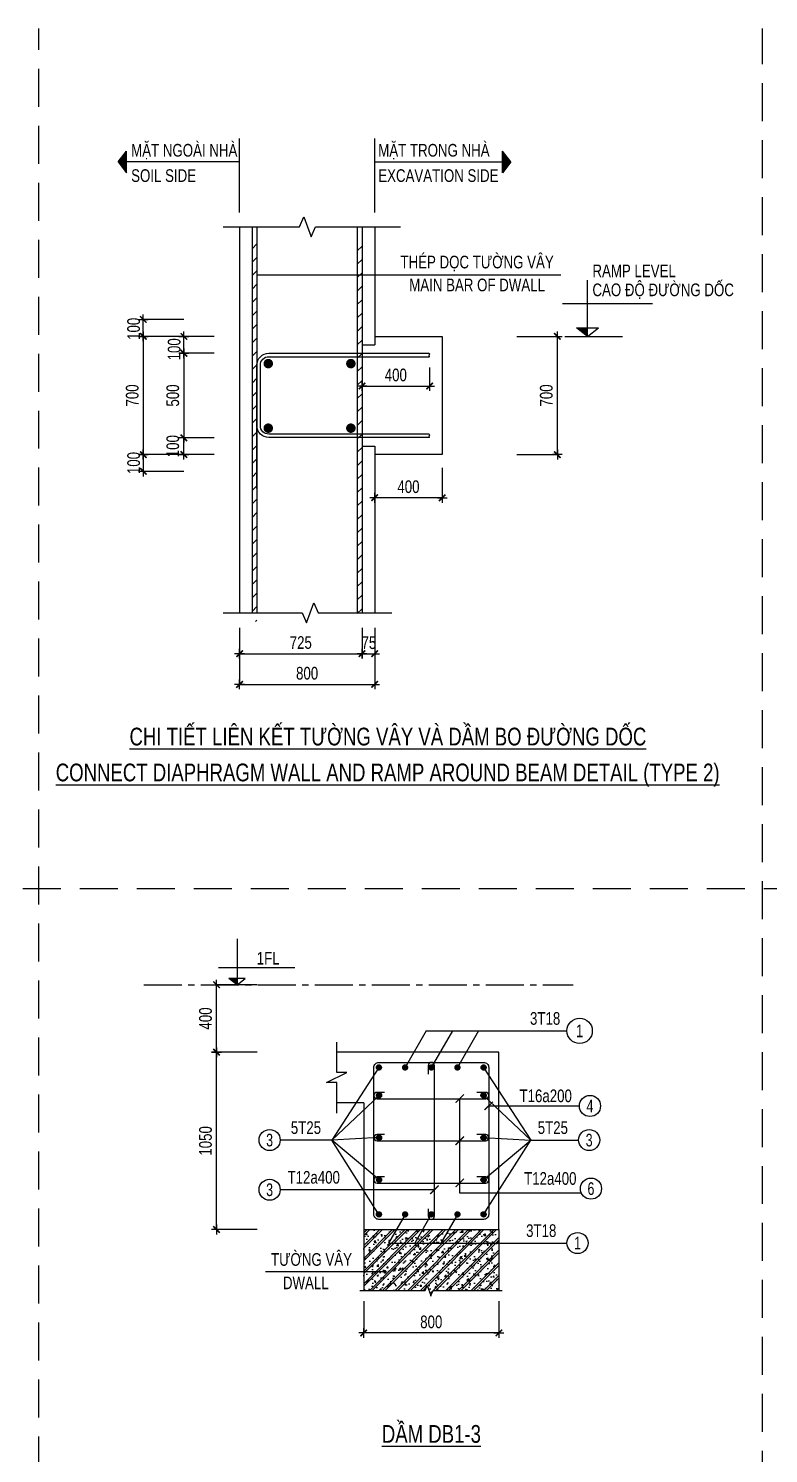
# Model space of a CAD drawing. Header units: millimetres. Extents: x 4107542 to 4204956, y -64070 to 3933.
# Drawn here: x 4158693 to 4176216, y -29824 to 3933 of the extents above; entities that cross this region are included whole.
import ezdxf
from ezdxf.enums import TextEntityAlignment as Align

# ---------------------------------------------------------------- set-up
doc = ezdxf.new("R2010")
doc.units = ezdxf.units.MM
doc.header["$LTSCALE"] = 1200
doc.linetypes.add('CENTER2', pattern=[1.125, 0.75, -0.125, 0.125, -0.125])
doc.linetypes.add('HIDDEN', pattern=[0.375, 0.25, -0.125])
for name, color, linetype in [('CDC.01.AXIS', 160, 'CENTER2'), ('CDC.02.DIM', 1, 'Continuous'), ('CDC.03.BORDER', 3, 'Continuous'), ('CDC.04.HIDDEN', 8, 'HIDDEN'), ('CDC.05.STEEL', 4, 'Continuous'), ('CDC.06.TEXT', 2, 'Continuous'), ('CDC.10.HATCH', 251, 'Continuous'), ('CDC.11.NOTE', 8, 'Continuous'), ('CDC.14.STEELNUM', 2, 'Continuous')]:
    doc.layers.add(name, color=color, linetype=linetype)
doc.styles.add('1', font='arial.ttf', dxfattribs={"width": 0.75})
doc.styles.add('Arial', font='arial.ttf', dxfattribs={"height": 480})
doc.styles.add('SMTEXT', font='arial.ttf', dxfattribs={"width": 0.75})
doc.dimstyles.new('120X4', dxfattribs={"dimscale": 120, "dimtxt": 2.5, "dimasz": 0.008, "dimexe": 0, "dimexo": 0, "dimgap": 0.9, "dimtad": 1, "dimdec": 0, "dimlfac": 0.25, "dimzin": 13, "dimdsep": 46, "dimtxsty": '1', "dimblk1": 'CHEO', "dimblk2": 'CHEO', "dimsah": 1, "dimcen": 0, "dimclrd": 256, "dimclre": 256, "dimclrt": 3, "dimadec": 0, "dimazin": 0, "dimtfac": 1, "dimtdec": 0, "dimtix": 1, "dimtmove": 2, "dimatfit": 3, "dimldrblk": 'CHEO', "dimfxl": 8, "dimfxlon": 1, "dimtolj": 1, "dimtzin": 13, "dimarcsym": 0})
doc.dimstyles.new('BSV1-100', dxfattribs={"dimtxt": 300, "dimasz": 250, "dimexe": 200, "dimexo": 0, "dimgap": 108, "dimtad": 1, "dimdec": 0, "dimdsep": 46, "dimtxsty": 'SMTEXT', "dimblk": 'ARCHTICK', "dimcen": 100, "dimdle": 250, "dimclrd": 256, "dimclre": 256, "dimclrt": 2, "dimadec": 0, "dimazin": 0, "dimtfac": 1, "dimtdec": 0, "dimtix": 1, "dimtmove": 2, "dimatfit": 3, "dimfxl": 720, "dimfxlon": 1, "dimtolj": 1, "dimtzin": 0, "dimarcsym": 0})

# ---------------------------------------------------------------- blocks, each defined once
blk = doc.blocks.new('CHEO')
at = {"layer": 'CDC.02.DIM'}
for points in [[(0, 120.96), (0, -120.96)], [(-120.96, 0), (120.96, 0)]]:
    blk.add_lwpolyline(points, dxfattribs=at)
at = {"layer": 'CDC.02.DIM', "const_width": 40}
blk.add_lwpolyline([(80.48, 80.35), (-80.4, -80.52)], dxfattribs=at)
blk = doc.blocks.new('*D91')
at = {"layer": 'CDC.02.DIM', "lineweight": -2, "transparency": 16777216}
for p, q in [((4166591, -10264), (4166591, -10877)), ((4166891, -10264), (4166891, -10877)), ((4166592, -10877), (4166890, -10877))]:
    blk.add_line(p, q, dxfattribs=at)
at = {"layer": 'Defpoints', "color": 0, "transparency": 16777216}
for p in [(4166591, -10264), (4166891, -10264), (4166891, -10877)]:
    blk.add_point(p, dxfattribs=at)
at = {"layer": 'CDC.02.DIM', "lineweight": -2, "transparency": 16777216, "xscale": 0.96, "yscale": 0.96, "zscale": 0.96, "rotation": 180}
blk.add_blockref('CHEO', (4166591, -10877), dxfattribs=at)
at = {"layer": 'CDC.02.DIM', "lineweight": -2, "transparency": 16777216, "xscale": 0.96, "yscale": 0.96, "zscale": 0.96}
blk.add_blockref('CHEO', (4166891, -10877), dxfattribs=at)
at = {"layer": 'CDC.02.DIM', "color": 3, "transparency": 16777216, "insert": (4166754, -10618), "char_height": 300, "attachment_point": 5, "style": '1'}
blk.add_mtext('\\A1;75', dxfattribs=at)
blk = doc.blocks.new('*D92')
at = {"layer": 'CDC.02.DIM', "lineweight": -2, "transparency": 16777216}
for p, q in [((4170257, -3360), (4171217, -3360)), ((4171217, -6159), (4171217, -3361)), ((4170257, -6160), (4171217, -6160))]:
    blk.add_line(p, q, dxfattribs=at)
at = {"layer": 'Defpoints', "color": 0, "transparency": 16777216}
for p in [(4170219, -3360), (4171217, -3360), (4170219, -6160)]:
    blk.add_point(p, dxfattribs=at)
at = {"layer": 'CDC.02.DIM', "lineweight": -2, "transparency": 16777216, "xscale": 0.96, "yscale": 0.96, "zscale": 0.96}
for p, rotation in [((4171217, -3360), 90), ((4171217, -6160), 270)]:
    blk.add_blockref('CHEO', p, dxfattribs=dict(at, rotation=rotation))
at = {"layer": 'CDC.02.DIM', "color": 3, "transparency": 16777216, "insert": (4170956, -4760), "char_height": 300, "attachment_point": 5, "rotation": 90, "style": '1'}
blk.add_mtext('\\A1;700', dxfattribs=at)
blk = doc.blocks.new('*D93')
at = {"layer": 'CDC.02.DIM', "lineweight": -2, "transparency": 16777216}
for p, q in [((4163691, -10264), (4163691, -10877)), ((4166591, -10264), (4166591, -10877)), ((4163692, -10877), (4166590, -10877))]:
    blk.add_line(p, q, dxfattribs=at)
at = {"layer": 'Defpoints', "color": 0, "transparency": 16777216}
for p in [(4163691, -10264), (4166591, -10264), (4166591, -10877)]:
    blk.add_point(p, dxfattribs=at)
at = {"layer": 'CDC.02.DIM', "lineweight": -2, "transparency": 16777216, "xscale": 0.96, "yscale": 0.96, "zscale": 0.96, "rotation": 180}
blk.add_blockref('CHEO', (4163691, -10877), dxfattribs=at)
at = {"layer": 'CDC.02.DIM', "lineweight": -2, "transparency": 16777216, "xscale": 0.96, "yscale": 0.96, "zscale": 0.96}
blk.add_blockref('CHEO', (4166591, -10877), dxfattribs=at)
at = {"layer": 'CDC.02.DIM', "color": 3, "transparency": 16777216, "insert": (4165141, -10615), "char_height": 300, "attachment_point": 5, "style": '1'}
blk.add_mtext('\\A1;725', dxfattribs=at)
blk = doc.blocks.new('*D94')
at = {"layer": 'CDC.02.DIM', "lineweight": -2, "transparency": 16777216}
for p, q in [((4163090, -3360), (4162372, -3360)), ((4162372, -3759), (4162372, -3361)), ((4163090, -3760), (4162372, -3760))]:
    blk.add_line(p, q, dxfattribs=at)
at = {"layer": 'Defpoints', "color": 0, "transparency": 16777216}
for p in [(4162372, -3360), (4163090, -3360), (4163090, -3760)]:
    blk.add_point(p, dxfattribs=at)
at = {"layer": 'CDC.02.DIM', "lineweight": -2, "transparency": 16777216, "xscale": 0.96, "yscale": 0.96, "zscale": 0.96}
for p, rotation in [((4162372, -3360), 90), ((4162372, -3760), 270)]:
    blk.add_blockref('CHEO', p, dxfattribs=dict(at, rotation=rotation))
at = {"layer": 'CDC.02.DIM', "color": 3, "transparency": 16777216, "insert": (4162144, -3667), "char_height": 300, "attachment_point": 5, "rotation": 90, "style": '1'}
blk.add_mtext('\\A1;100', dxfattribs=at)
blk = doc.blocks.new('*D55')
at = {"layer": 'CDC.02.DIM', "lineweight": -2, "transparency": 16777216}
for p, q in [((4163691, -10644), (4163691, -11604)), ((4166891, -10644), (4166891, -11604)), ((4163692, -11604), (4166890, -11604))]:
    blk.add_line(p, q, dxfattribs=at)
at = {"layer": 'Defpoints', "color": 0, "transparency": 16777216}
for p in [(4163691, -10264), (4166891, -10264), (4166891, -11604)]:
    blk.add_point(p, dxfattribs=at)
at = {"layer": 'CDC.02.DIM', "lineweight": -2, "transparency": 16777216, "xscale": 0.96, "yscale": 0.96, "zscale": 0.96, "rotation": 180}
blk.add_blockref('CHEO', (4163691, -11604), dxfattribs=at)
at = {"layer": 'CDC.02.DIM', "lineweight": -2, "transparency": 16777216, "xscale": 0.96, "yscale": 0.96, "zscale": 0.96}
blk.add_blockref('CHEO', (4166891, -11604), dxfattribs=at)
at = {"layer": 'CDC.02.DIM', "color": 3, "transparency": 16777216, "insert": (4165291, -11342), "char_height": 300, "attachment_point": 5, "style": '1'}
blk.add_mtext('\\A1;800', dxfattribs=at)
blk = doc.blocks.new('*D56')
at = {"layer": 'CDC.02.DIM', "lineweight": -2, "transparency": 16777216}
for p, q in [((4163090, -3761), (4162372, -3761)), ((4162372, -3762), (4162372, -5760)), ((4163090, -5761), (4162372, -5761))]:
    blk.add_line(p, q, dxfattribs=at)
at = {"layer": 'Defpoints', "color": 0, "transparency": 16777216}
for p in [(4163090, -3761), (4162372, -5761), (4163090, -5761)]:
    blk.add_point(p, dxfattribs=at)
at = {"layer": 'CDC.02.DIM', "lineweight": -2, "transparency": 16777216, "xscale": 0.96, "yscale": 0.96, "zscale": 0.96}
for p, rotation in [((4162372, -3761), 90), ((4162372, -5761), 270)]:
    blk.add_blockref('CHEO', p, dxfattribs=dict(at, rotation=rotation))
at = {"layer": 'CDC.02.DIM', "color": 3, "transparency": 16777216, "insert": (4162111, -4761), "char_height": 300, "attachment_point": 5, "rotation": 90, "style": '1'}
blk.add_mtext('\\A1;500', dxfattribs=at)
blk = doc.blocks.new('*D57')
at = {"layer": 'CDC.02.DIM', "lineweight": -2, "transparency": 16777216}
for p, q in [((4162372, -5760), (4162372, -5759)), ((4163090, -5761), (4162372, -5761)), ((4162372, -6161), (4162372, -5761)), ((4163090, -6161), (4162372, -6161)), ((4162372, -6162), (4162372, -6163))]:
    blk.add_line(p, q, dxfattribs=at)
at = {"layer": 'Defpoints', "color": 0, "transparency": 16777216}
for p in [(4162372, -5761), (4163090, -5761), (4163090, -6161)]:
    blk.add_point(p, dxfattribs=at)
at = {"layer": 'CDC.02.DIM', "lineweight": -2, "transparency": 16777216, "xscale": 0.96, "yscale": 0.96, "zscale": 0.96}
for p, rotation in [((4162372, -5761), 270), ((4162372, -6161), 90)]:
    blk.add_blockref('CHEO', p, dxfattribs=dict(at, rotation=rotation))
at = {"layer": 'CDC.02.DIM', "color": 3, "transparency": 16777216, "insert": (4162111, -5961), "char_height": 300, "attachment_point": 5, "rotation": 90, "style": '1'}
blk.add_mtext('\\A1;100', dxfattribs=at)
blk = doc.blocks.new('*D58')
at = {"layer": 'CDC.02.DIM', "lineweight": -2, "transparency": 16777216}
for p, q in [((4166591, -4101), (4166591, -4537)), ((4168191, -4101), (4168191, -4537)), ((4166592, -4537), (4168190, -4537))]:
    blk.add_line(p, q, dxfattribs=at)
at = {"layer": 'Defpoints', "color": 0, "transparency": 16777216}
for p in [(4166591, -4101), (4168191, -4101), (4168191, -4537)]:
    blk.add_point(p, dxfattribs=at)
at = {"layer": 'CDC.02.DIM', "lineweight": -2, "transparency": 16777216, "xscale": 0.96, "yscale": 0.96, "zscale": 0.96, "rotation": 180}
blk.add_blockref('CHEO', (4166591, -4537), dxfattribs=at)
at = {"layer": 'CDC.02.DIM', "lineweight": -2, "transparency": 16777216, "xscale": 0.96, "yscale": 0.96, "zscale": 0.96}
blk.add_blockref('CHEO', (4168191, -4537), dxfattribs=at)
at = {"layer": 'CDC.02.DIM', "color": 3, "transparency": 16777216, "insert": (4167391, -4276), "char_height": 300, "attachment_point": 5, "style": '1'}
blk.add_mtext('\\A1;400', dxfattribs=at)
blk = doc.blocks.new('*D60')
at = {"layer": 'CDC.02.DIM', "lineweight": -2, "transparency": 16777216}
for p, q in [((4162372, -2960), (4161412, -2960)), ((4161412, -3359), (4161412, -2961)), ((4162372, -3360), (4161412, -3360))]:
    blk.add_line(p, q, dxfattribs=at)
at = {"layer": 'Defpoints', "color": 0, "transparency": 16777216}
for p in [(4161412, -2960), (4162372, -2960), (4162372, -3360)]:
    blk.add_point(p, dxfattribs=at)
at = {"layer": 'CDC.02.DIM', "lineweight": -2, "transparency": 16777216, "xscale": 0.96, "yscale": 0.96, "zscale": 0.96}
for p, rotation in [((4161412, -2960), 90), ((4161412, -3360), 270)]:
    blk.add_blockref('CHEO', p, dxfattribs=dict(at, rotation=rotation))
at = {"layer": 'CDC.02.DIM', "color": 3, "transparency": 16777216, "insert": (4161184, -3181), "char_height": 300, "attachment_point": 5, "rotation": 90, "style": '1'}
blk.add_mtext('\\A1;100', dxfattribs=at)
blk = doc.blocks.new('*D61')
at = {"layer": 'CDC.02.DIM', "lineweight": -2, "transparency": 16777216}
for p, q in [((4162372, -3360), (4161412, -3360)), ((4161412, -3361), (4161412, -6159)), ((4162372, -6160), (4161412, -6160))]:
    blk.add_line(p, q, dxfattribs=at)
at = {"layer": 'Defpoints', "color": 0, "transparency": 16777216}
for p in [(4162372, -3360), (4161412, -6160), (4167311, -6160)]:
    blk.add_point(p, dxfattribs=at)
at = {"layer": 'CDC.02.DIM', "lineweight": -2, "transparency": 16777216, "xscale": 0.96, "yscale": 0.96, "zscale": 0.96}
for p, rotation in [((4161412, -3360), 90), ((4161412, -6160), 270)]:
    blk.add_blockref('CHEO', p, dxfattribs=dict(at, rotation=rotation))
at = {"layer": 'CDC.02.DIM', "color": 3, "transparency": 16777216, "insert": (4161151, -4760), "char_height": 300, "attachment_point": 5, "rotation": 90, "style": '1'}
blk.add_mtext('\\A1;700', dxfattribs=at)
blk = doc.blocks.new('*D63')
at = {"layer": 'CDC.02.DIM', "lineweight": -2, "transparency": 16777216}
for p, q in [((4166891, -6477), (4166891, -7184)), ((4168491, -6477), (4168491, -7184)), ((4168490, -7184), (4166892, -7184))]:
    blk.add_line(p, q, dxfattribs=at)
at = {"layer": 'Defpoints', "color": 0, "transparency": 16777216}
for p in [(4166891, -6477), (4168491, -6477), (4166891, -7184)]:
    blk.add_point(p, dxfattribs=at)
at = {"layer": 'CDC.02.DIM', "lineweight": -2, "transparency": 16777216, "xscale": 0.96, "yscale": 0.96, "zscale": 0.96, "rotation": 180}
blk.add_blockref('CHEO', (4166891, -7184), dxfattribs=at)
at = {"layer": 'CDC.02.DIM', "lineweight": -2, "transparency": 16777216, "xscale": 0.96, "yscale": 0.96, "zscale": 0.96}
blk.add_blockref('CHEO', (4168491, -7184), dxfattribs=at)
at = {"layer": 'CDC.02.DIM', "color": 3, "transparency": 16777216, "insert": (4167691, -6923), "char_height": 300, "attachment_point": 5, "style": '1'}
blk.add_mtext('\\A1;400', dxfattribs=at)
blk = doc.blocks.new('*D64')
at = {"layer": 'CDC.02.DIM', "lineweight": -2, "transparency": 16777216}
for p, q in [((4162372, -6160), (4161412, -6160)), ((4161412, -6161), (4161412, -6559)), ((4162372, -6560), (4161412, -6560))]:
    blk.add_line(p, q, dxfattribs=at)
at = {"layer": 'Defpoints', "color": 0, "transparency": 16777216}
for p in [(4162372, -6160), (4161412, -6560), (4162372, -6560)]:
    blk.add_point(p, dxfattribs=at)
at = {"layer": 'CDC.02.DIM', "lineweight": -2, "transparency": 16777216, "xscale": 0.96, "yscale": 0.96, "zscale": 0.96}
for p, rotation in [((4161412, -6160), 90), ((4161412, -6560), 270)]:
    blk.add_blockref('CHEO', p, dxfattribs=dict(at, rotation=rotation))
at = {"layer": 'CDC.02.DIM', "color": 3, "transparency": 16777216, "insert": (4161184, -6360), "char_height": 300, "attachment_point": 5, "rotation": 90, "style": '1'}
blk.add_mtext('\\A1;100', dxfattribs=at)
blk = doc.blocks.new('_ArchTick')
at = {"color": 0, "linetype": 'ByBlock', "const_width": 0.15}
blk.add_lwpolyline([(-0.5, -0.5), (0.5, 0.5)], dxfattribs=at)
blk = doc.blocks.new('*D30')
at = {"layer": 'CDC.02.DIM', "lineweight": -2, "transparency": 16777216}
for p, q in [((4166631, -26212), (4166631, -26969)), ((4169831, -26212), (4169831, -26969)), ((4169830, -26969), (4166632, -26969))]:
    blk.add_line(p, q, dxfattribs=at)
at = {"layer": 'Defpoints', "color": 0, "transparency": 16777216}
for p in [(4166631, -26212), (4169831, -26212), (4166631, -26969)]:
    blk.add_point(p, dxfattribs=at)
at = {"layer": 'CDC.02.DIM', "lineweight": -2, "transparency": 16777216, "xscale": 0.96, "yscale": 0.96, "zscale": 0.96, "rotation": 180}
blk.add_blockref('CHEO', (4166631, -26969), dxfattribs=at)
at = {"layer": 'CDC.02.DIM', "lineweight": -2, "transparency": 16777216, "xscale": 0.96, "yscale": 0.96, "zscale": 0.96}
blk.add_blockref('CHEO', (4169831, -26969), dxfattribs=at)
at = {"layer": 'CDC.02.DIM', "color": 3, "transparency": 16777216, "insert": (4168231, -26708), "char_height": 300, "attachment_point": 5, "style": '1'}
blk.add_mtext('\\A1;800', dxfattribs=at)
blk = doc.blocks.new('*D31')
at = {"layer": 'CDC.02.DIM', "lineweight": -2, "transparency": 16777216}
for p, q in [((4164106, -20319), (4163146, -20319)), ((4163146, -24518), (4163146, -20320)), ((4164106, -24519), (4163146, -24519))]:
    blk.add_line(p, q, dxfattribs=at)
at = {"layer": 'Defpoints', "color": 0, "transparency": 16777216}
for p in [(4163146, -20319), (4165304, -20319), (4165304, -24519)]:
    blk.add_point(p, dxfattribs=at)
at = {"layer": 'CDC.02.DIM', "lineweight": -2, "transparency": 16777216, "xscale": 0.96, "yscale": 0.96, "zscale": 0.96}
for p, rotation in [((4163146, -20319), 90), ((4163146, -24519), 270)]:
    blk.add_blockref('CHEO', p, dxfattribs=dict(at, rotation=rotation))
at = {"layer": 'CDC.02.DIM', "color": 3, "transparency": 16777216, "insert": (4162885, -22419), "char_height": 300, "attachment_point": 5, "rotation": 90, "style": '1'}
blk.add_mtext('\\A1;1050', dxfattribs=at)
blk = doc.blocks.new('*D32')
at = {"layer": 'CDC.02.DIM', "lineweight": -2, "transparency": 16777216}
for p, q in [((4164106, -18719), (4163146, -18719)), ((4163146, -20318), (4163146, -18720)), ((4164106, -20319), (4163146, -20319))]:
    blk.add_line(p, q, dxfattribs=at)
at = {"layer": 'Defpoints', "color": 0, "transparency": 16777216}
for p in [(4163146, -18719), (4165112, -18719), (4165304, -20319)]:
    blk.add_point(p, dxfattribs=at)
at = {"layer": 'CDC.02.DIM', "lineweight": -2, "transparency": 16777216, "xscale": 0.96, "yscale": 0.96, "zscale": 0.96}
for p, rotation in [((4163146, -18719), 90), ((4163146, -20319), 270)]:
    blk.add_blockref('CHEO', p, dxfattribs=dict(at, rotation=rotation))
at = {"layer": 'CDC.02.DIM', "color": 3, "transparency": 16777216, "insert": (4162885, -19519), "char_height": 300, "attachment_point": 5, "rotation": 90, "style": '1'}
blk.add_mtext('\\A1;400', dxfattribs=at)

msp = doc.modelspace()

# ---------------------------------------------------------------- hatches: boundary and pattern name
at = {"layer": 'CDC.02.DIM'}
msp.add_hatch(color=256, dxfattribs=at).paths.add_polyline_path([(4163436.1, -18572.8), (4163631.4, -18572.8), (4163631.4, -18719.2)])
at = {"layer": 'CDC.10.HATCH'}
h = msp.add_hatch(dxfattribs=at)
h.set_pattern_fill('BT-01', color=256, scale=50, style=0, pattern_type=2)
h.set_pattern_definition([(50, (2871709.22, 1077367.16), (358.63009, -31.37607), [37.5, -412.5]), (355, (2871709.22, 1077367.16), (-69.37567, 376.09607), [30, -330]), (100.4514, (2871739.1, 1077364.55), (289.25469, 344.71977), [31.870095, -350.571056]), (46.1842, (2871709.22, 1077467.16), (533.62052, -82.75951), [56.25, -618.75]), (96.6356, (2871753.7, 1077460.26), (467.33135, 487.05894), [47.80514, -525.8565]), (351.1842, (2871709.2, 1077467.16), (467.33097, 487.0593), [45, -495]), (21, (2871759.22, 1077442.16), (298.453526, -201.309445), [37.5, -412.5]), (326, (2871759.22, 1077442.16), (121.657666, 362.57502), [30, -330]), (71.4514, (2871784.1, 1077425.4), (420.111314, 161.26525), [31.870095, -350.571056]), (37.5, (2871709.22, 1077367.16), (6.079928, 166.446927), [0, -326, 0, -335, 0, -331.25]), (7.5, (2871709.22, 1077367.16), (131.534769, 197.205856), [0, -191, 0, -318.5, 0, -126.25]), (327.5, (2871597.72, 1077367.16), (266.911218, -11.277436), [0, -125, 0, -390, 0, -517.5]), (317.5, (2871547.72, 1077367.16), (291.593085, 50.05249), [0, -162.5, 0, -259, 0, -367.5]), (45, (2871709.22, 1077367.16), (-150.26019, 150.26019), []), (45, (2871709.22, 1077428.4), (-150.26019, 150.26019), [])])
h.paths.add_polyline_path([(4169831.4, -24839.4), (4166631.4, -24839.4), (4166631.4, -25738.1), (4167113.2, -25738.1, -1), (4167154.9, -25738.1, -1), (4167113.2, -25738.1), (4166631.4, -25738.1), (4166631.4, -25960.4), (4168083.3, -25960.4), (4168134.7, -25841.9), (4168220.9, -26078.8), (4168272.3, -25960.4), (4169831.4, -25960.4)])
h.paths.add_polyline_path([(4166783.6, -24519.2), (4166631.4, -24519.2), (4166631.4, -24782.8)])
h.paths.add_polyline_path([(4167223.6, -24519.2), (4166783.6, -24519.2), (4166631.4, -24782.8), (4166631.4, -24839.4), (4167038.7, -24839.4)])
h.paths.add_polyline_path([(4167631.6, -24519.2), (4167223.6, -24519.2), (4167038.7, -24839.4), (4167446.7, -24839.4)])
h.paths.add_polyline_path([(4168039.6, -24519.2), (4167631.6, -24519.2), (4167446.7, -24839.4), (4167854.7, -24839.4)])
h.paths.add_polyline_path([(4168447.6, -24519.2), (4168147, -24519.2), (4168039.6, -24519.2), (4167854.7, -24839.4), (4168262.7, -24839.4)])
h.paths.add_polyline_path([(4168855.6, -24519.2), (4168447.6, -24519.2), (4168262.7, -24839.4), (4168670.7, -24839.4)])
h.paths.add_polyline_path([(4169263.6, -24519.2), (4168855.6, -24519.2), (4168670.7, -24839.4), (4169078.7, -24839.4)])
h.paths.add_polyline_path([(4169831.4, -24519.2), (4169263.6, -24519.2), (4169078.7, -24839.4), (4169831.4, -24839.4)])
at = {"layer": 'CDC.11.NOTE'}
h = msp.add_hatch(dxfattribs=at)
h.set_pattern_fill('ANSI31', color=256, scale=1800, style=0)
h.set_pattern_definition([(45, (4420843.12, 998879.23), (-159.099026, 159.099026), [])])
h.paths.add_polyline_path([(4163991.3, -10111.8), (4164103.3, -10111.8), (4164103.3, -1433.3), (4163991.3, -1433.3)])
h.paths.add_polyline_path([(4164103.3, -1161.6), (4163991.3, -1161.6), (4163991.3, -1433.3), (4164103.3, -1433.3)])
h = msp.add_hatch(dxfattribs=at)
h.set_pattern_fill('ANSI31', color=256, scale=1800, style=0)
h.set_pattern_definition([(45, (4419243.12, 998879.23), (-159.099026, 159.099026), [])])
h.paths.add_polyline_path([(4166591.3, -2201.3), (4166479.3, -2201.3), (4166479.3, -3300.1), (4166591.3, -3300.1)])
h.paths.add_polyline_path([(4166591.3, -1433.3), (4166479.3, -1433.3), (4166479.3, -2201.3), (4166591.3, -2201.3)])
h.paths.add_polyline_path([(4166479.3, -10111.8), (4166591.3, -10111.8), (4166591.3, -3380.1), (4166479.3, -3380.1)])
h.paths.add_polyline_path([(4166591.3, -1161.6), (4166479.3, -1161.6), (4166479.3, -1433.3), (4166591.3, -1433.3)])

# ---------------------------------------------------------------- linework, layer by layer
at = {"layer": 'CDC.01.AXIS'}
msp.add_line((4161422.9, -18719.2), (4171590.8, -18719.2), dxfattribs=at)
at = {"layer": 'CDC.02.DIM'}
for p, q in [((4164103.3, -1899.8), (4171301, -1899.8)), ((4171932.8, -3359.6), (4171932.8, -2025.1)), ((4171336.6, -2582.8), (4173470.9, -2582.8)), ((4171393.3, -3359.6), (4172762.5, -3359.6)), ((4171932.8, -3359.6), (4171673.6, -3160.9)), ((4171673.6, -3160.9), (4172192, -3160.9)), ((4171932.8, -3359.6), (4172192, -3160.9)), ((4163631.4, -17635.6), (4163631.4, -18719.2)), ((4165002.6, -18321.7), (4163193.8, -18321.7)), ((4164069.1, -18719.2), (4163193.8, -18719.2)), ((4163631.4, -18719.2), (4163436.1, -18572.8)), ((4163826.8, -18572.8), (4163436.1, -18572.8)), ((4163631.4, -18719.2), (4163826.8, -18572.8)), ((4168112, -19812.2), (4167611.4, -20679.2)), ((4168112, -19812.2), (4171444.9, -19812.2)), ((4168732, -19812.2), (4168231.4, -20679.2)), ((4169352, -19812.2), (4168851.4, -20679.2)), ((4168902.4, -21419.2), (4168902.4, -23649.5)), ((4169587.9, -21591.9), (4171735.8, -21591.9)), ((4168902.4, -23649.5), (4171762.4, -23649.5)), ((4167611.4, -24159.2), (4167218.7, -24839.4)), ((4168231.4, -24159.2), (4167838.7, -24839.4)), ((4168851.4, -24159.2), (4168458.7, -24839.4)), ((4167218.7, -24839.4), (4171444.9, -24839.4)), ((4167134, -25520.6), (4164303.4, -25520.6))]:
    msp.add_line(p, q, dxfattribs=at)
for points in [[(4163299.5, -761.6), (4165108.5, -761.6), (4165211.4, -524.8), (4165383.7, -998.4), (4165486.5, -761.6), (4167501.2, -761.6)], [(4163299.5, -9911.8), (4165174.3, -9911.8), (4165277.1, -10148.6), (4165449.5, -9675), (4165552.3, -9911.8), (4167294, -9911.8)], [(4165993.7, -21759.2), (4165993.7, -21039.2), (4165753.7, -21039.2), (4166233.7, -20799.2), (4165993.7, -20799.2), (4165993.7, -20079.2)], [(4166536.9, -25960.4), (4168083.3, -25960.4), (4168134.7, -25841.9), (4168220.9, -26078.8), (4168272.3, -25960.4), (4169909.8, -25960.4)]]:
    msp.add_lwpolyline(points, dxfattribs=at)
for points in [[(4168180.5, -3761.3, -0.3639702), (4168180.5, -3799.4, 0.3639702), (4168180.5, -3841.3, 0.3639702), (4168180.5, -3799.4, 0.3639702)], [(4168180.5, -5676.6, -0.3639702), (4168180.5, -5714.7, 0.3639702), (4168180.5, -5756.6, 0.3639702), (4168180.5, -5714.7, 0.3639702)]]:
    msp.add_lwpolyline(points, format="xyb", dxfattribs=at)
at = {"layer": 'CDC.02.DIM', "const_width": 41.7}
msp.add_lwpolyline([(4167154.9, -25520.6, -1), (4167113.2, -25520.6, -1)], format="xyb", close=True, dxfattribs=at)
at = {"layer": 'CDC.02.DIM'}
msp.add_solid([(4171673.6, -3160.9), (4171932.8, -3359.6), (4171932.8, -3160.9), (4171932.8, -3359.6)], dxfattribs=at)
at = {"layer": 'CDC.03.BORDER'}
for p, q in [((4163691.3, -761.6), (4163691.3, -9911.8)), ((4166891.3, -761.6), (4166891.3, -3559.6)), ((4166891.3, -3359.6), (4168491.3, -3359.6)), ((4168491.3, -3359.6), (4168491.3, -6159.6)), ((4166591.3, -3559.6), (4166891.3, -3559.6)), ((4166591.3, -5959.6), (4166891.3, -5959.6)), ((4166891.3, -5959.6), (4166891.3, -9911.8)), ((4168491.3, -6159.6), (4166891.3, -6159.6)), ((4166631.4, -20319.2), (4165993.7, -20319.2)), ((4166631.4, -21519.2), (4165993.7, -21519.2)), ((4166631.4, -24519.2), (4166631.4, -25960.4)), ((4169831.4, -24519.2), (4169831.4, -25960.4))]:
    msp.add_line(p, q, dxfattribs=at)
for points in [[(4168147, -24519.2), (4169831.4, -24519.2), (4169831.4, -20319.2), (4166631.4, -20319.2)], [(4166631.4, -21519.2), (4166631.4, -24519.2), (4168147, -24519.2)]]:
    msp.add_lwpolyline(points, dxfattribs=at)
at = {"layer": 'CDC.04.HIDDEN', "ltscale": 3}
for p, q in [((4158941.6, -64070.2), (4158941.6, 3933.3)), ((4176074.7, -46863.7), (4176074.7, 3933.3)), ((4193207.9, -16450.6), (4107542.2, -16450.6))]:
    msp.add_line(p, q, dxfattribs=at)
at = {"layer": 'CDC.05.STEEL'}
for p, q in [((4163691.3, 771.1), (4161014.4, 771.1)), ((4166891.3, 771.1), (4169918.3, 771.1)), ((4164103.3, -4159.6), (4164103.3, -4239.6)), ((4164103.3, -6558.4), (4164103.3, -6478.4))]:
    msp.add_line(p, q, dxfattribs=at)
for points in [[(4168180.5, -5756.6), (4164383.3, -5756.6, -0.4142141), (4164103.3, -5476.6), (4164103.3, -4490.3), (4164103.3, -4041.3, -0.4142141), (4164383.3, -3761.3), (4168180.5, -3761.3)], [(4168180.5, -5676.6), (4164383.3, -5676.6, -0.4142141), (4164183.3, -5476.6), (4164183.3, -4490.3), (4164183.3, -4041.3, -0.4142141), (4164383.3, -3841.3), (4168180.5, -3841.3)], [(4168156.4, -24026), (4168156.4, -24204.2, 1), (4168306.4, -24204.2), (4168306.4, -20634.2, 1), (4168156.4, -20634.2), (4168156.4, -20840.8)], [(4167124.1, -21269.2), (4166945.9, -21269.2, 1), (4166945.9, -21419.2), (4169519.3, -21419.2, 1), (4169519.3, -21269.2), (4169312.8, -21269.2)], [(4167124.1, -22269.2), (4166945.9, -22269.2, 1), (4166945.9, -22419.2), (4169519.3, -22419.2, 1), (4169519.3, -22269.2), (4169312.8, -22269.2)], [(4167124.1, -23269.2), (4166945.9, -23269.2, 1), (4166945.9, -23419.2), (4169519.3, -23419.2, 1), (4169519.3, -23269.2), (4169312.8, -23269.2)]]:
    msp.add_lwpolyline(points, format="xyb", dxfattribs=at)
for points, const_width in [([(4164331.3, -4044.9, -1), (4164410.8, -3965.3, -1)], 112.5), ([(4166287.1, -4044.9, -1), (4166366.7, -3965.3, -1)], 112.5), ([(4164331.3, -5574.4, -1), (4164410.8, -5494.8, -1)], 112.5), ([(4166287.1, -5574.4, -1), (4166366.7, -5494.8, -1)], 112.5), ([(4166964.9, -20705.8, -1), (4167017.9, -20652.7, -1)], 75), ([(4167584.9, -20705.8, -1), (4167637.9, -20652.7, -1)], 75), ([(4168204.9, -20705.8, -1), (4168257.9, -20652.7, -1)], 75), ([(4168824.9, -20705.8, -1), (4168877.9, -20652.7, -1)], 75), ([(4169497.9, -20705.8, 1), (4169444.9, -20652.7, 1)], 75), ([(4166967.8, -21367.8, -1), (4167020.8, -21314.7, -1)], 75), ([(4169500.8, -21367.8, 1), (4169447.8, -21314.7, 1)], 75), ([(4166967.8, -22367.8, -1), (4167020.8, -22314.7, -1)], 75), ([(4169500.8, -22367.8, 1), (4169447.8, -22314.7, 1)], 75), ([(4166967.8, -23367.8, -1), (4167020.8, -23314.7, -1)], 75), ([(4169500.8, -23367.8, 1), (4169447.8, -23314.7, 1)], 75), ([(4166964.9, -24132.7, 1), (4167017.9, -24185.8, 1)], 75), ([(4167584.9, -24185.8, -1), (4167637.9, -24132.7, -1)], 75), ([(4168204.9, -24185.8, -1), (4168257.9, -24132.7, -1)], 75), ([(4168824.9, -24185.8, -1), (4168877.9, -24132.7, -1)], 75), ([(4169497.9, -24132.7, -1), (4169444.9, -24185.8, -1)], 75)]:
    msp.add_lwpolyline(points, format="xyb", close=True, dxfattribs=dict(at, const_width=const_width))
msp.add_lwpolyline([(4169591.4, -20679.2), (4169591.4, -24159.2, -0.4142136), (4169471.4, -24279.2), (4166991.4, -24279.2, -0.4142136), (4166871.4, -24159.2), (4166871.4, -20679.2, -0.4142136), (4166991.4, -20559.2), (4169471.4, -20559.2, -0.4142136)], format="xyb", close=True, dxfattribs=at)
at = {"layer": 'CDC.11.NOTE'}
for p, q in [((4160815.8, 771.1), (4161014.4, 1030.3)), ((4161014.4, 511.9), (4161014.4, 1030.3)), ((4163691.3, -429.2), (4163691.3, 1325.4)), ((4166891.3, -429.2), (4166891.3, 1325.4)), ((4170116.9, 771.1), (4169918.3, 1030.3)), ((4169918.3, 511.9), (4169918.3, 1030.3)), ((4160815.8, 771.1), (4161014.4, 511.9)), ((4170116.9, 771.1), (4169918.3, 511.9)), ((4163991.3, -761.6), (4163991.3, -9911.8)), ((4164103.3, -761.6), (4164103.3, -9911.8)), ((4166479.3, -761.6), (4166479.3, -9911.8)), ((4166591.3, -761.6), (4166591.3, -9911.8))]:
    msp.add_line(p, q, dxfattribs=at)
for points in [[(4164103.3, -3755.5), (4164103.3, -6199.4)], [(4164103.3, -6962.4), (4164103.3, -5518.5)]]:
    msp.add_lwpolyline(points, dxfattribs=at)
for points in [[(4161014.4, 1030.3), (4160815.8, 771.1), (4161014.4, 771.1), (4160815.8, 771.1)], [(4169918.3, 1030.3), (4170116.9, 771.1), (4169918.3, 771.1), (4170116.9, 771.1)], [(4161014.4, 511.9), (4160815.8, 771.1), (4161014.4, 771.1), (4160815.8, 771.1)], [(4169918.3, 511.9), (4170116.9, 771.1), (4169918.3, 771.1), (4170116.9, 771.1)]]:
    msp.add_solid(points, dxfattribs=at)
at = {"layer": 'CDC.14.STEELNUM'}
for centre, radius in [((4171744.9, -19812.2), 300), ((4171989.3, -21591.9), 250), ((4164403.2, -22399.2), 250), ((4171969.5, -22399.2), 250), ((4164403.2, -23576.2), 250), ((4172012.4, -23549.5), 250), ((4171694.9, -24839.4), 250)]:
    msp.add_circle(centre, radius, dxfattribs=at)

# ---------------------------------------------------------------- block references
at = {"layer": 'CDC.02.DIM', "xscale": 200, "yscale": 200, "zscale": 200}
for p in [(4168905.8, -21415.9), (4169591.3, -21588.5), (4168905.8, -22415.9), (4168905.8, -23415.9)]:
    msp.add_blockref('_ArchTick', p, dxfattribs=at)

# ---------------------------------------------------------------- texts
at = {"layer": 'CDC.06.TEXT', "style": 'SMTEXT', "width": 0.75}
for s, p in [('MẶT NGOÀI NHÀ', (4161124.1, 898.9)), ('MẶT TRONG NHÀ', (4166975.5, 898.9)), ('SOIL SIDE', (4161124.1, 298.9)), ('EXCAVATION SIDE', (4166975.5, 298.9)), ('RAMP LEVEL', (4172047.6, -1957.6)), ('CAO ĐỘ ĐƯỜNG DỐC', (4172047.6, -2407.6))]:
    msp.add_text(s, height=300, dxfattribs=at).set_placement(p)
for s, p in [('THÉP DỌC TƯỜNG VÂY', (4169316.4, -1592.1)), ('MAIN BAR OF DWALL', (4169316.4, -2142.1)), ('3T18', (4170927.4, -19517.7)), ('T16a200', (4170940.8, -21351)), ('5T25', (4165263.1, -22104.7)), ('5T25', (4171109.6, -22104.7)), ('T12a400', (4165447.7, -23281.7)), ('T12a400', (4171049.3, -23308.6)), ('3T18', (4170835.1, -24544.9)), ('TƯỜNG VÂY', (4165395.3, -25189.2)), ('DWALL', (4165259.2, -25782))]:
    msp.add_text(s, height=300, dxfattribs=at).set_placement(p, align=Align.MIDDLE)
for s, p in [('%%UCHI TIẾT LIÊN KẾT TƯỜNG VÂY VÀ DẦM BO ĐƯỜNG DỐC', (4167204.2, -13050.5)), ('%%UCONNECT DIAPHRAGM WALL AND RAMP AROUND BEAM DETAIL (TYPE 2)', (4167198.3, -13900.5)), ('%%UDẦM DB1-3', (4168234.2, -29570.4))]:
    msp.add_text(s, height=420, dxfattribs=at).set_placement(p, align=Align.CENTER)
msp.add_text('1FL', height=300, rotation=0, dxfattribs=at).set_placement((4164097.6, -18241))
at = {"layer": 'CDC.14.STEELNUM', "style": 'Arial', "width": 0.7}
for s, p in [('1', (4171744.9, -19812.2)), ('4', (4171988.8, -21591.9)), ('3', (4164403.2, -22399.2)), ('3', (4171969.5, -22399.2)), ('3', (4164403.2, -23576.2)), ('6', (4172012.4, -23549.5)), ('1', (4171694.9, -24839.4))]:
    msp.add_text(s, height=300, dxfattribs=at).set_placement(p, align=Align.MIDDLE_CENTER)

# ---------------------------------------------------------------- dimensions: what is measured, and where the dimension line sits
at = {"layer": 'CDC.02.DIM'}
for base, p1, p2, angle, picture, middle in [((4161412, -2959.6), (4162372, -3359.6), (4162372, -2959.6), 90, '*D60', (4161184.3, -3180.8)), ((4162372, -3359.6), (4163089.5, -3759.6), (4163089.5, -3359.6), 90, '*D94', (4162144.3, -3667.4)), ((4161412, -6559.6), (4162372, -6159.6), (4162372, -6559.6), 270, '*D64', (4161184.3, -6359.6)), ((4166891.3, -10876.5), (4166591.3, -10264), (4166891.3, -10264), 180, '*D91', (4166754.1, -10618.2))]:
    dim = msp.add_linear_dim(base=base, p1=p1, p2=p2, angle=angle, dimstyle='120X4', dxfattribs=at)
    dim.commit()
    dim.dimension.update_dxf_attribs({"geometry": picture, "text_midpoint": middle, "dimtype": 160})
for base, p1, p2, angle, picture, middle in [((4161412, -6159.6), (4162372, -3359.6), (4167311.3, -6159.6), 90, '*D61', (4161150.8, -4759.6)), ((4171216.7, -3359.6), (4170218.6, -6159.6), (4170218.6, -3359.6), 270, '*D92', (4170955.5, -4759.6)), ((4162372, -5760.6), (4163089.5, -3761.3), (4163089.5, -5760.6), 90, '*D56', (4162110.8, -4761)), ((4162372, -5760.6), (4163089.5, -6161.3), (4163089.5, -5760.6), 90, '*D57', (4162110.8, -5961)), ((4163146.1, -18719.2), (4165303.6, -20319.2), (4165111.8, -18719.2), 270, '*D32', (4162884.9, -19519.2)), ((4163146.1, -20319.2), (4165303.6, -24519.2), (4165303.6, -20319.2), 270, '*D31', (4162884.9, -22419.2))]:
    dim = msp.add_linear_dim(base=base, p1=p1, p2=p2, angle=angle, dimstyle='120X4', dxfattribs=at)
    dim.commit()
    dim.dimension.update_dxf_attribs({"geometry": picture, "text_midpoint": middle})
for base, p1, p2, picture, middle in [((4168191.3, -4536.9), (4166591.3, -4100.8), (4168191.3, -4100.8), '*D58', (4167391.3, -4275.8)), ((4166891.3, -7183.8), (4168491.3, -6477.3), (4166891.3, -6477.3), '*D63', (4167691.3, -6922.7)), ((4166591.3, -10876.5), (4163691.3, -10264), (4166591.3, -10264), '*D93', (4165141.3, -10615.3)), ((4166891.3, -11603.6), (4163691.3, -10264), (4166891.3, -10264), '*D55', (4165291.3, -11342.4)), ((4166631.4, -26969), (4169831.4, -26211.8), (4166631.4, -26211.8), '*D30', (4168231.4, -26707.8))]:
    dim = msp.add_linear_dim(base=base, p1=p1, p2=p2, dimstyle='120X4', dxfattribs=at)
    dim.commit()
    dim.dimension.update_dxf_attribs({"geometry": picture, "text_midpoint": middle})

# ---------------------------------------------------------------- leaders
for points, dimstyle, override in [([(4166991.4, -20679.2), (4165874, -22399.2), (4164653.2, -22399.2)], '120X4', {"dimasz": 1, "dimgap": 0.9, "dimtad": 0, "dimldrblk": 'DotBlank'}), ([(4169471.4, -20679.2), (4170588.8, -22399.2), (4171719.5, -22399.2)], '120X4', {"dimasz": 1, "dimgap": 0.9, "dimtad": 0, "dimldrblk": 'DotBlank'}), ([(4166994.3, -21341.3), (4165874, -22399.2), (4164653.2, -22399.2)], '120X4', {"dimasz": 1, "dimgap": 0.9, "dimtad": 0, "dimldrblk": 'DotBlank'}), ([(4169468.5, -21341.3), (4170588.8, -22399.2), (4171719.5, -22399.2)], '120X4', {"dimasz": 1, "dimgap": 0.9, "dimtad": 0, "dimldrblk": 'DotBlank'}), ([(4166994.3, -22341.3), (4165874, -22399.2), (4164653.2, -22399.2)], '120X4', {"dimasz": 1, "dimgap": 0.9, "dimtad": 0, "dimldrblk": 'DotBlank'}), ([(4166994.3, -23341.3), (4165874, -22399.2), (4164653.2, -22399.2)], '120X4', {"dimasz": 1, "dimgap": 0.9, "dimtad": 0, "dimldrblk": 'DotBlank'}), ([(4166991.4, -24159.2), (4165874, -22399.2), (4164653.2, -22399.2)], '120X4', {"dimasz": 1, "dimgap": 0.9, "dimtad": 0, "dimldrblk": 'DotBlank'}), ([(4169468.5, -22341.3), (4170588.8, -22399.2), (4171719.5, -22399.2)], '120X4', {"dimasz": 1, "dimgap": 0.9, "dimtad": 0, "dimldrblk": 'DotBlank'}), ([(4169468.5, -23341.3), (4170588.8, -22399.2), (4171719.5, -22399.2)], '120X4', {"dimasz": 1, "dimgap": 0.9, "dimtad": 0, "dimldrblk": 'DotBlank'}), ([(4169471.4, -24159.2), (4170588.8, -22399.2), (4171719.5, -22399.2)], '120X4', {"dimasz": 1, "dimgap": 0.9, "dimtad": 0, "dimldrblk": 'DotBlank'}), ([(4168306.4, -23576.2), (4164653.2, -23576.2)], 'BSV1-100', {"dimasz": 200, "dimgap": 108, "dimtad": 0, "dimldrblk": 'ArchTick'})]:
    msp.add_leader(points, dimstyle=dimstyle, override=override, dxfattribs=at)

doc.saveas('drawing.dxf')
